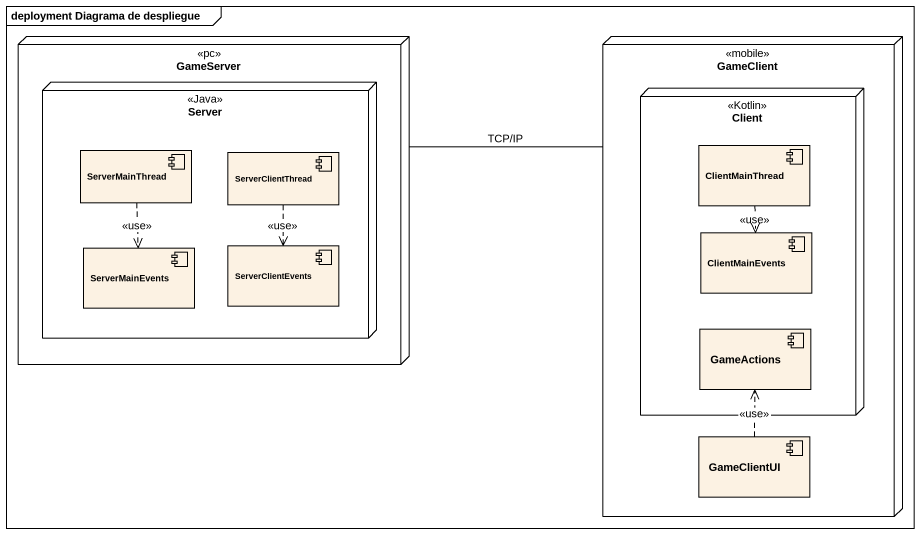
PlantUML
@startuml
mainframe deployment Diagrama de despliegue
node GameServer <<pc>> {
  node Server <<Java>> {
    component ServerMainThread
    component ServerClientThread
    component ServerMainEvents
    component ServerClientEvents
  }
}
node GameClient <<mobile>> {
  node Client <<Kotlin>> {
    component ClientMainThread
    component ClientMainEvents
    component GameActions
  }
  component GameClientUI
}
GameServer -right- GameClient : TCP/IP
ServerMainThread ..> ServerMainEvents : <<use>>
ServerClientThread ..> ServerClientEvents : <<use>>
ClientMainThread ..> ClientMainEvents : <<use>>
GameClientUI .up.> GameActions : <<use>>
@enduml
